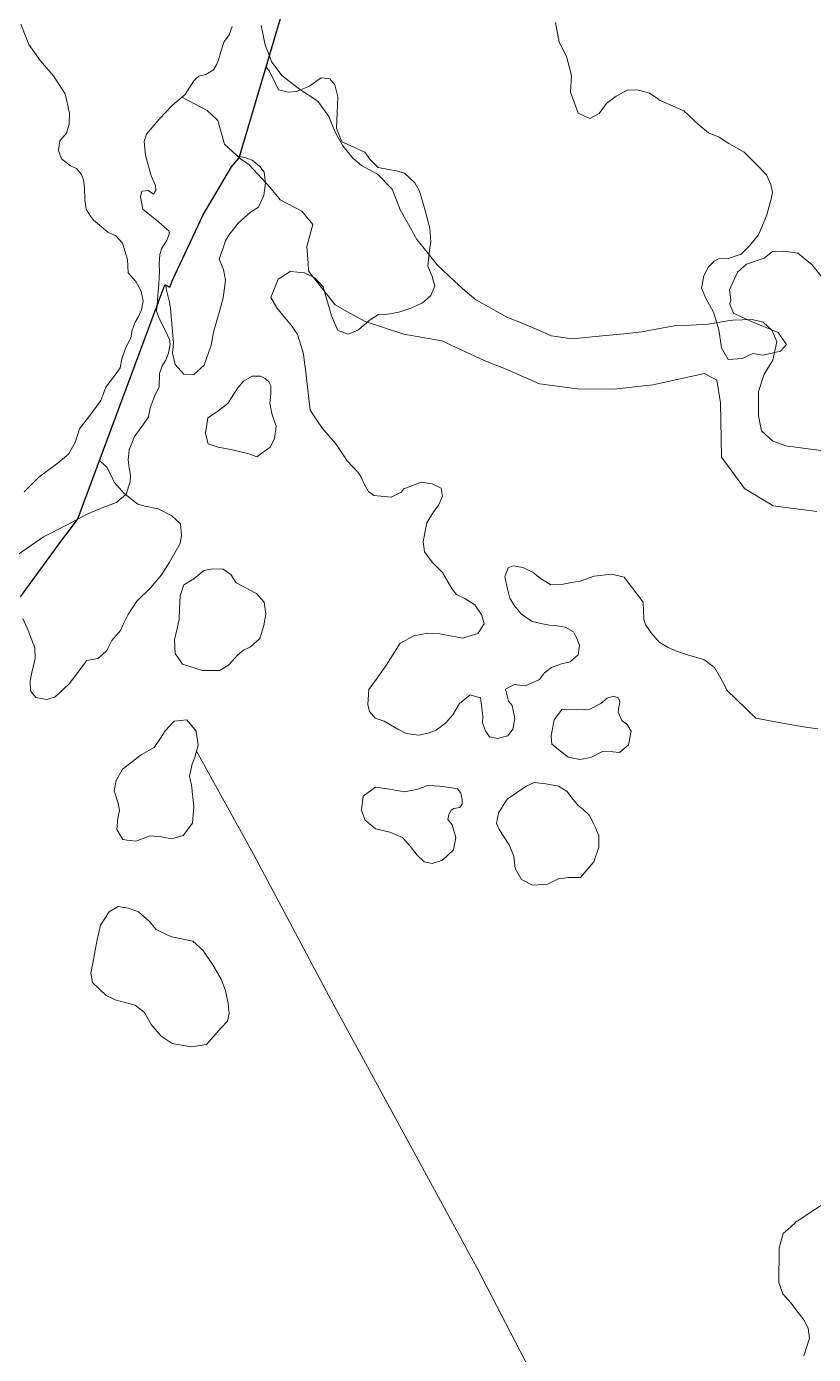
# Model space of a CAD drawing. Header units: metres. Extents: x 4652992 to 4879070, y 2074171 to 2309877.
# Drawn here: x 4653773.4 to 4653831.5, y 2308625.5 to 2308723.4 of the extents above; entities that cross this region are included whole.
import ezdxf

# ---------------------------------------------------------------- set-up
doc = ezdxf.new("R2010")
doc.units = ezdxf.units.M
doc.header["$MEASUREMENT"] = 0
for name, color, linetype, lineweight in [('Level 2', 6, 'Continuous', 0), ('Level 37', 3, 'Continuous', 0), ('Level 40', 1, 'Continuous', 0)]:
    doc.layers.add(name, color=color, linetype=linetype, lineweight=lineweight)
doc.layers.add('Limite', color=38, linetype='Continuous', lineweight=0, plot=False)

msp = doc.modelspace()

# ---------------------------------------------------------------- linework, layer by layer
at = {"layer": 'Level 2', "extrusion": (0.0160250782132836, 0.0308493720234094, 0.9993955738915493), "elevation": 147030.822339, "flags": 128}
msp.add_lwpolyline([(-3065560.238835, -4191499.492338), (-3065560.289918, -4191499.836495), (-3065560.208154, -4191500.471187)], dxfattribs=at)
at = {"layer": 'Level 2', "extrusion": (-0.2101730280567329, 0.1521101230345204, 0.9657586700350596), "elevation": -625731.465941, "flags": 128}
msp.add_lwpolyline([(-4598790.450598, 2333996.610096), (-4598789.835148, 2333996.790273), (-4598789.487452, 2333996.790273)], dxfattribs=at)
at = {"layer": 'Level 2', "extrusion": (0.0077146386860835, 0.0336615611657864, 0.9994035139270953), "elevation": 114848.371985, "flags": 128}
msp.add_lwpolyline([(-4020434.667356, -3287985.470013), (-4020434.687741, -3287985.915194), (-4020434.757787, -3287986.643644)], dxfattribs=at)
at = {"layer": 'Level 2', "elevation": 1231.386337, "flags": 128}
for points in [[(4653787.970607, 2308722.150171), (4653787.739657, 2308721.456243), (4653787.62044, 2308721.027082)], [(4653787.466707, 2308720.630958), (4653787.23256, 2308720.20832), (4653786.648828, 2308719.859027), (4653786.138528, 2308719.740111), (4653786.138522, 2308719.740105)]]:
    msp.add_lwpolyline(points, dxfattribs=at)
at = {"layer": 'Level 2', "extrusion": (0.0159032861425418, 0.0309369103794691, 0.9993948134076148), "elevation": 146666.128677, "flags": 128}
msp.add_lwpolyline([(-3083428.999874, -4178384.449567), (-3083428.977438, -4178384.594557), (-3083429.020201, -4178384.874447)], dxfattribs=at)
msp.add_lwpolyline([(-3083428.999874, -4178384.449567), (-3083428.977438, -4178384.594557), (-3083429.020201, -4178384.874447)], dxfattribs=at)
at = {"layer": 'Level 2', "extrusion": (0.0124199852755351, 0.0323529551971461, 0.9993993347284993), "elevation": 133724.84443, "flags": 128}
msp.add_lwpolyline([(-3517225.931819, -3820885.979016), (-3517225.956917, -3820886.158154), (-3517225.933373, -3820886.404179)], dxfattribs=at)
msp.add_lwpolyline([(-3517225.931819, -3820885.979016), (-3517225.956917, -3820886.158154), (-3517225.933373, -3820886.404179)], dxfattribs=at)
at = {"layer": 'Level 2', "extrusion": (0.0450830330107524, 0.0014275047976521, 0.9989822232475432), "elevation": 214332.984381, "flags": 128}
msp.add_lwpolyline([(2160279.832745, -4719657.105449), (2160280.025774, -4719657.335066), (2160280.025779, -4719657.335088)], dxfattribs=at)
msp.add_lwpolyline([(2160279.832745, -4719657.105449), (2160280.025774, -4719657.335066), (2160280.025779, -4719657.335088)], dxfattribs=at)
at = {"layer": 'Level 2'}
for points in [[(4653773.252192, 2308689.102424, 1234.3863), (4653774.344414, 2308690.183383, 1234.3863), (4653775.681135, 2308691.176743, 1234.3863), (4653776.522025, 2308691.87469, 1234.3863), (4653777.009916, 2308692.742211, 1234.3863), (4653777.338493, 2308693.749734, 1234.3863), (4653777.851366, 2308694.416346, 1234.3863), (4653778.394288, 2308695.134752, 1234.2863), (4653778.906565, 2308695.837475, 1234.0863), (4653779.291355, 2308696.812864, 1233.9863), (4653779.912214, 2308697.656099, 1233.9863), (4653780.333537, 2308698.258088, 1233.9863), (4653780.456022, 2308698.915437, 1233.9863), (4653780.766892, 2308699.754247, 1233.9863), (4653781.115255, 2308700.462456, 1233.9863), (4653781.234304, 2308701.023992, 1233.9863), (4653781.435293, 2308701.604938, 1233.9863), (4653781.698093, 2308702.019881, 1233.9863), (4653781.90761, 2308702.527059, 1233.6863), (4653782.030123, 2308703.184581, 1233.6863), (4653781.97181, 2308703.535495, 1233.6863), (4653781.876024, 2308703.907518, 1233.5863), (4653781.752413, 2308704.167064, 1233.4863), (4653781.500994, 2308704.611936, 1233.4863), (4653780.93636, 2308705.253662, 1232.5863), (4653780.883668, 2308706.224185, 1232.5863), (4653780.507319, 2308707.437353, 1232.5863), (4653780.014433, 2308707.974556, 1232.5863), (4653779.421135, 2308708.246216, 1232.5863), (4653778.956462, 2308708.632549, 1232.5863), (4653778.384933, 2308709.143078, 1232.5863), (4653778.114814, 2308709.496903, 1232.5863), (4653777.830391, 2308709.944341, 1232.5863), (4653777.729812, 2308710.634031, 1232.5863), (4653777.716008, 2308711.549763, 1232.5863), (4653777.64061, 2308712.110367, 1232.5863), (4653777.479623, 2308712.502364, 1232.5863), (4653777.114187, 2308712.928002, 1232.5863), (4653776.673503, 2308713.134062, 1232.5863), (4653776.017425, 2308713.651225, 1232.5863), (4653775.796494, 2308714.271275, 1232.5863), (4653775.894018, 2308714.990626, 1232.3863), (4653776.384075, 2308715.544255, 1232.3863), (4653776.571439, 2308716.205243, 1232.1863), (4653776.601566, 2308717.027301, 1232.0863), (4653776.284633, 2308718.445978, 1231.4863), (4653775.416417, 2308719.760026, 1231.3863), (4653774.430375, 2308720.890882, 1231.3863), (4653773.602096, 2308722.07236, 1231.3863), (4653773.015625, 2308723.567268, 1231.3863)], [(4653790.7494, 2308723.4855, 1231.7021), (4653791.0315, 2308722.0593, 1231.8777), (4653791.5255, 2308720.7772, 1231.8777), (4653792.2987, 2308719.7639, 1231.8777), (4653793.576, 2308718.7975, 1232.1777), (4653794.9132, 2308717.9121, 1232.4777), (4653795.721, 2308716.7616, 1232.9777), (4653796.195, 2308715.6219, 1232.9777), (4653796.7497, 2308714.6058, 1233.0777), (4653797.494, 2308713.6905, 1233.0777), (4653798.1274, 2308713.1615, 1233.0777), (4653799.3145, 2308712.5331, 1233.2777), (4653800.3411, 2308711.476, 1233.6598), (4653800.3893, 2308711.4264, 1233.6777), (4653800.9404, 2308710.0421, 1233.8592), (4653800.9966, 2308709.9009, 1233.8777), (4653801.6042, 2308708.8081, 1233.9777), (4653802.2117, 2308707.7152, 1234.0777), (4653802.9678, 2308706.7791, 1234.2277), (4653803.7238, 2308705.843, 1234.3777), (4653805.0149, 2308704.6018, 1234.6777), (4653805.7918, 2308703.9354, 1234.7777), (4653806.5687, 2308703.2689, 1234.8777), (4653807.7147, 2308702.6256, 1234.9777), (4653808.8606, 2308701.9823, 1235.0777), (4653810.1114, 2308701.482, 1235.2777), (4653811.1298, 2308701.0438, 1235.3277), (4653812.1482, 2308700.6055, 1235.3777), (4653813.6658, 2308700.3903, 1235.4777), (4653814.9055, 2308700.5053, 1235.5777), (4653816.1451, 2308700.6202, 1235.6777), (4653817.4759, 2308700.7625, 1235.7277), (4653818.8066, 2308700.9047, 1235.7777), (4653819.9955, 2308701.12, 1235.8777), (4653821.1844, 2308701.3352, 1235.9777), (4653822.4318, 2308701.4015, 1236.0277), (4653823.6793, 2308701.4678, 1236.0777), (4653825.291, 2308701.7301, 1236.0777), (4653825.5123, 2308701.7661, 1236.0777), (4653826.9355, 2308701.8214, 1236.0777), (4653827.7645, 2308701.6222, 1236.0777), (4653828.4234, 2308700.9988, 1236.0777), (4653828.7688, 2308700.1601, 1236.0777), (4653828.479, 2308698.8035, 1236.1777), (4653828.2313, 2308698.4121, 1236.1777), (4653827.8337, 2308697.7839, 1236.1777), (4653827.4201, 2308696.4962, 1236.2777), (4653827.4173, 2308694.7227, 1236.3777), (4653827.6339, 2308693.5955, 1236.5777), (4653828.4687, 2308692.8551, 1236.7777), (4653829.4289, 2308692.5048, 1237.0777), (4653831.0825, 2308692.2814, 1237.5277), (4653832.7361, 2308692.058, 1237.9777)], [(4653786.138522, 2308719.740105, 1231.735399), (4653786.6488, 2308719.859, 1231.7174), (4653787.2326, 2308720.2083, 1231.6939), (4653787.466707, 2308720.630958, 1231.677308)], [(4653785.915341, 2308719.539909, 1231.386337), (4653785.772209, 2308719.411517, 1231.386337), (4653785.126586, 2308718.402702, 1231.386337), (4653784.162333, 2308717.576246, 1231.486337), (4653783.23792, 2308716.597485, 1232.086336), (4653782.27868, 2308715.46639, 1232.186337), (4653782.113092, 2308714.921455, 1232.386337), (4653782.202591, 2308713.929938, 1232.386337), (4653782.614242, 2308712.395162, 1232.586336), (4653782.940796, 2308711.694975, 1232.586336), (4653782.963309, 2308711.325273, 1232.586336), (4653782.79063, 2308711.052661, 1232.586336), (4653782.41122, 2308711.305737, 1232.586336), (4653781.947487, 2308711.269827, 1232.586336), (4653781.841212, 2308710.863063, 1232.586336), (4653782.006059, 2308709.949131, 1232.586336), (4653783.170286, 2308709.002305, 1232.586336), (4653783.616113, 2308708.615069, 1232.586336), (4653783.955104, 2308708.308554, 1232.586336), (4653783.946149, 2308708.096977, 1232.586336), (4653783.77, 2308707.642218, 1232.586336), (4653783.419149, 2308707.067513, 1232.586336), (4653783.272449, 2308706.607287, 1232.586336), (4653783.210639, 2308705.948546, 1232.586336), (4653783.248164, 2308705.332319, 1232.586336), (4653783.196209, 2308704.439521, 1232.986337), (4653783.128417, 2308703.605416, 1233.186337), (4653783.060204, 2308702.849329, 1233.486337), (4653783.01769, 2308702.455182, 1233.486337), (4653783.221986, 2308701.891599, 1233.486337), (4653783.682964, 2308700.97446, 1233.586336), (4653783.979148, 2308700.335391, 1233.686337), (4653784.037461, 2308699.984477, 1233.686337), (4653783.914948, 2308699.326955, 1233.686337), (4653783.705431, 2308698.819777, 1233.986337), (4653783.442631, 2308698.404834, 1233.986337), (4653783.241642, 2308697.823888, 1233.986337), (4653783.212906, 2308696.8401, 1233.986337), (4653782.864544, 2308696.131891, 1233.986337), (4653782.553673, 2308695.293081, 1233.986337), (4653782.431189, 2308694.635732, 1233.986337), (4653782.009866, 2308694.033744, 1233.986337), (4653781.389006, 2308693.190508, 1233.986337), (4653781.004216, 2308692.21512, 1234.086336), (4653780.922356, 2308691.466413, 1234.286336), (4653781.009558, 2308690.867608, 1234.386337), (4653781.09417, 2308690.326646, 1234.386337), (4653781.064863, 2308689.837686, 1234.386337), (4653780.772845, 2308688.933895, 1234.386337), (4653780.071708, 2308688.322188, 1234.386337), (4653779.140677, 2308687.969366, 1234.386337), (4653777.967132, 2308687.476061, 1234.386337), (4653776.327268, 2308686.636499, 1234.386337), (4653774.687403, 2308685.796936, 1234.386337), (4653773.479614, 2308684.954531, 1234.386337), (4653772.271825, 2308684.112127, 1234.386337)], [(4653831.706, 2308687.6518, 1237.9777), (4653828.491, 2308688.0861, 1237.0777), (4653828.3091, 2308688.1957, 1237.0518), (4653826.3865, 2308689.3531, 1236.7777), (4653825.2431, 2308690.9132, 1236.6434), (4653824.6842, 2308691.6758, 1236.5777), (4653824.6135, 2308695.6573, 1236.3777), (4653824.3493, 2308697.3367, 1236.0044), (4653823.4297, 2308697.8338, 1235.9777), (4653819.6213, 2308696.992, 1235.7777), (4653816.7444, 2308696.6845, 1235.6777), (4653814.0341, 2308696.6893, 1235.4777), (4653811.2751, 2308697.0805, 1235.3777), (4653808.6844, 2308698.1954, 1235.2777), (4653807.1891, 2308698.7934, 1235.0777), (4653804.0717, 2308700.2305, 1234.8777), (4653801.2564, 2308700.7291, 1234.6777), (4653798.4001, 2308701.6683, 1234.3777), (4653797.1028, 2308702.3848, 1234.2017), (4653796.1891, 2308702.8893, 1234.0777), (4653794.2388, 2308705.3769, 1233.8777), (4653794.1981, 2308705.959, 1233.6777), (4653794.1117, 2308707.1988, 1233.2516), (4653794.545, 2308708.8077, 1233.0777), (4653793.745, 2308709.7966, 1233.0777), (4653792.1267, 2308710.623, 1233.0777), (4653791.4028, 2308711.5308, 1232.9777), (4653789.8624, 2308713.2206, 1232.4653), (4653789.2105, 2308713.6523, 1232.1777), (4653788.0419, 2308714.7375, 1231.8777), (4653787.5339, 2308716.4732, 1231.8777), (4653787.4826, 2308716.5225, 1231.8777), (4653786.7543, 2308717.2218, 1231.8777), (4653784.8766, 2308718.1884, 1231.805), (4653785.1266, 2308718.4027, 1231.7936), (4653785.7722, 2308719.4115, 1231.7524), (4653785.915341, 2308719.539909, 1231.745757)]]:
    msp.add_polyline3d(points, dxfattribs=at)
at = {"layer": 'Level 37'}
msp.add_polyline3d([(4653830.443826, 2308589.984972, 1257.52229), (4653825.386363, 2308597.727599, 1257.2), (4653813.026401, 2308619.60919, 1256.5), (4653806.656889, 2308631.881559, 1253.1), (4653795.733136, 2308651.959621, 1248.2), (4653790.165729, 2308662.392999, 1243.5), (4653785.969062, 2308669.993972, 1242.267899)], dxfattribs=at)
at = {"layer": 'Level 40', "color": 3, "flags": 128}
for points, elevation in [([(4653791.553543, 2308694.791597), (4653791.845816, 2308693.952572), (4653791.728421, 2308693.021252), (4653791.390498, 2308692.411095), (4653790.415999, 2308691.694614), (4653789.839993, 2308691.913464), (4653788.495093, 2308692.218708), (4653787.573692, 2308692.389421), (4653786.835082, 2308692.638399), (4653786.641134, 2308693.403176), (4653786.798956, 2308694.551279), (4653787.441909, 2308694.992784), (4653788.287831, 2308695.620925), (4653788.69006, 2308696.2752), (4653789.007802, 2308696.776939), (4653789.433935, 2308697.258587), (4653790.066758, 2308697.645874), (4653790.683113, 2308697.64379), (4653791.042304, 2308697.465117), (4653791.32711, 2308697.188108), (4653791.449327, 2308696.941223), (4653791.456784, 2308696.379239), (4653791.410045, 2308695.827291), (4653791.379763, 2308695.664719), (4653791.40368, 2308695.492104), (4653791.553543, 2308694.791597)], 1241.646457), ([(4653790.383904, 2308681.615433), (4653790.964194, 2308680.984592), (4653791.088211, 2308680.089378), (4653790.93118, 2308679.246216), (4653790.640787, 2308678.311444), (4653789.942579, 2308677.684812), (4653789.430072, 2308677.430838), (4653789.019514, 2308677.099823), (4653788.356554, 2308676.35033), (4653787.700196, 2308675.948529), (4653786.421633, 2308675.952757), (4653784.935298, 2308676.402558), (4653784.386411, 2308677.202093), (4653784.339592, 2308678.199383), (4653784.552889, 2308679.032165), (4653784.678555, 2308679.706712), (4653784.712741, 2308680.514501), (4653784.767871, 2308681.434699), (4653785.037369, 2308682.25702), (4653785.760396, 2308682.704565), (4653786.514826, 2308683.320729), (4653787.175011, 2308683.431016), (4653787.92667, 2308683.408059), (4653788.492619, 2308683.012474), (4653788.904273, 2308682.41288), (4653790.383904, 2308681.615433)], 1242.646457), ([(4653817.33142, 2308672.265641), (4653817.721067, 2308671.971225), (4653818.017056, 2308671.471923), (4653817.827253, 2308670.45145), (4653817.170357, 2308669.906411), (4653816.67705, 2308669.942232), (4653815.905239, 2308669.974083), (4653815.043504, 2308669.522537), (4653814.241708, 2308669.393254), (4653813.38246, 2308669.552422), (4653812.169783, 2308670.499365), (4653812.118593, 2308671.120022), (4653812.338428, 2308672.30163), (4653812.927918, 2308673.08138), (4653814.085626, 2308673.033594), (4653814.98481, 2308673.089256), (4653815.782829, 2308673.497005), (4653816.248646, 2308673.910731), (4653816.718209, 2308674.045973), (4653817.08412, 2308673.922631), (4653817.195271, 2308673.624254), (4653817.095373, 2308673.087184), (4653817.055413, 2308672.872354), (4653817.33142, 2308672.265641)], 1249.546457), ([(4653785.771543, 2308665.923195), (4653785.674068, 2308664.696604), (4653784.978823, 2308663.777236), (4653784.14826, 2308663.538015), (4653783.388468, 2308663.678743), (4653782.553561, 2308663.767875), (4653781.497637, 2308663.373856), (4653780.85267, 2308663.427805), (4653780.536084, 2308663.486442), (4653780.084214, 2308664.225247), (4653780.174276, 2308665.060198), (4653780.28046, 2308665.630115), (4653780.184898, 2308666.171885), (4653779.895065, 2308667.077174), (4653780.036643, 2308667.837037), (4653780.518387, 2308668.664892), (4653781.893983, 2308669.720189), (4653782.846815, 2308670.264235), (4653783.30493, 2308670.965411), (4653783.66434, 2308671.488354), (4653784.324172, 2308672.217645), (4653785.257707, 2308672.306722), (4653785.951013, 2308671.457789), (4653786.090657, 2308670.4494), (4653785.874019, 2308669.637996), (4653785.617654, 2308668.964946), (4653785.546886, 2308668.585031), (4653785.464323, 2308668.141793), (4653785.531975, 2308667.801737), (4653785.611423, 2308667.525001), (4653785.771543, 2308665.923195)], 1244.646457), ([(4653804.507123, 2308664.958883), (4653804.82317, 2308664.56685), (4653805.092948, 2308663.627559), (4653804.922962, 2308662.714127), (4653804.118311, 2308661.97382), (4653803.349926, 2308661.727048), (4653802.758982, 2308661.836504), (4653802.238042, 2308662.32209), (4653801.747107, 2308662.96887), (4653801.148732, 2308663.635546), (4653800.221742, 2308664.029584), (4653799.157302, 2308664.28233), (4653798.387769, 2308664.925123), (4653798.131745, 2308665.639545), (4653798.26807, 2308666.670362), (4653799.170197, 2308667.336984), (4653800.200892, 2308667.201647), (4653801.275302, 2308667.002632), (4653802.194828, 2308667.16579), (4653803.026907, 2308667.456303), (4653803.906419, 2308667.404548), (4653804.61477, 2308667.328917), (4653805.205681, 2308667.21946), (4653805.434282, 2308666.954797), (4653805.56917, 2308666.485171), (4653805.552899, 2308666.099122), (4653805.395466, 2308665.850381), (4653804.935711, 2308665.768799), (4653804.744554, 2308665.637464), (4653804.660836, 2308665.486227), (4653804.577118, 2308665.33499), (4653804.507123, 2308664.958883)], 1249.346457), ([(4653815.246225, 2308664.664586), (4653815.367116, 2308664.420399), (4653815.632579, 2308663.76129), (4653815.643799, 2308662.927471), (4653815.273643, 2308661.831576), (4653814.284045, 2308660.684037), (4653813.396641, 2308660.682048), (4653812.660041, 2308660.596674), (4653811.863601, 2308660.189662), (4653810.741856, 2308660.120166), (4653809.934215, 2308660.547028), (4653809.474336, 2308661.3531), (4653809.365945, 2308662.260418), (4653809.023235, 2308663.100223), (4653808.29168, 2308664.233846), (4653808.093533, 2308664.658702), (4653808.243144, 2308665.462739), (4653808.871356, 2308666.455354), (4653809.570572, 2308666.935765), (4653810.269778, 2308667.41617), (4653810.875496, 2308667.692098), (4653811.742919, 2308667.586866), (4653812.653958, 2308667.418108), (4653813.300776, 2308667.021061), (4653813.659702, 2308666.566447), (4653814.105869, 2308665.984776), (4653814.494711, 2308665.690959), (4653814.917203, 2308665.280013), (4653815.246225, 2308664.664586)], 1251.346457)]:
    msp.add_lwpolyline(points, dxfattribs=dict(at, elevation=elevation))
at = {"layer": 'Level 40', "color": 3}
for points in [[(4653831.796816, 2308671.652743, 1255.646457), (4653830.871599, 2308671.768441, 1255.646457), (4653829.061605, 2308672.080618, 1255.246457), (4653827.212655, 2308672.436531, 1253.546457), (4653825.079966, 2308674.484693, 1252.146457), (4653824.880039, 2308674.913235, 1252.146457), (4653824.548095, 2308675.534017, 1252.146457), (4653824.162093, 2308676.16481, 1252.146457), (4653823.377572, 2308676.757571, 1252.146457), (4653822.26243, 2308677.076016, 1252.146457), (4653821.363525, 2308677.354402, 1252.146457), (4653820.744973, 2308677.636777, 1252.146457), (4653820.092472, 2308678.037297, 1252.146457), (4653819.490252, 2308678.708136, 1252.146457), (4653819.094217, 2308679.284847, 1252.146457), (4653818.948371, 2308679.703352, 1252.146457), (4653818.915849, 2308680.971024, 1251.646457), (4653817.517232, 2308682.819749, 1250.946457), (4653816.607006, 2308683.044388, 1250.946457), (4653815.291391, 2308682.896105, 1250.946457), (4653814.27036, 2308682.525229, 1250.946457), (4653813.634571, 2308682.419002, 1250.946457), (4653812.998779, 2308682.312774, 1250.946457), (4653812.092298, 2308682.256694, 1250.946457), (4653811.340686, 2308682.731971, 1250.946457), (4653810.805624, 2308683.167128, 1250.946457), (4653810.033868, 2308683.534127, 1250.946457), (4653809.330087, 2308683.664514, 1250.946457), (4653808.964965, 2308683.50814, 1250.946457), (4653808.715016, 2308682.847932, 1250.246457), (4653808.87783, 2308682.049029, 1249.446457), (4653809.072026, 2308681.28368, 1249.446457), (4653809.415064, 2308680.715173, 1249.446457), (4653809.920807, 2308680.11652, 1249.446457), (4653810.663675, 2308679.586148, 1249.446457), (4653811.358628, 2308679.401294, 1249.446457), (4653812.009437, 2308679.280726, 1249.446457), (4653812.561869, 2308679.234489, 1249.446457), (4653813.158441, 2308679.123969, 1249.446457), (4653813.768883, 2308678.786451, 1249.446457), (4653814.013562, 2308678.292266, 1249.446457), (4653814.204008, 2308677.808124, 1249.446457), (4653814.127065, 2308677.092974, 1249.446457), (4653813.527955, 2308676.586767, 1249.446457), (4653812.880915, 2308676.426088, 1249.446457), (4653812.159452, 2308676.166975, 1249.446457), (4653811.634741, 2308675.759189, 1249.446457), (4653811.262641, 2308675.267015, 1249.446457), (4653810.231309, 2308674.811709, 1248.946457), (4653809.407181, 2308674.908234, 1248.946457), (4653808.751667, 2308674.562846, 1248.646457), (4653808.966668, 2308673.681849, 1248.246457), (4653809.239331, 2308673.353115, 1248.246457), (4653809.445672, 2308672.368922, 1248.246457), (4653809.305543, 2308671.615835, 1248.246457), (4653808.936521, 2308671.127726, 1248.246457), (4653808.177244, 2308670.934494, 1248.246457), (4653807.585595, 2308671.044092, 1248.246457), (4653807.279162, 2308671.490387, 1248.246457), (4653807.056549, 2308672.088094, 1248.246457), (4653807.092855, 2308672.582186, 1248.246457), (4653806.902818, 2308673.952883, 1248.246457), (4653806.891302, 2308673.919037, 1247.646457), (4653806.156818, 2308674.13655, 1247.146457), (4653805.356764, 2308673.517952, 1246.446457), (4653804.862814, 2308672.661466, 1246.446457), (4653804.365119, 2308672.084483, 1246.446457), (4653803.651813, 2308671.547432, 1246.446457), (4653803.0526, 2308671.323835, 1246.446457), (4653802.355613, 2308671.174114, 1246.446457), (4653801.429249, 2308671.289948, 1246.446457), (4653800.822565, 2308671.625397, 1246.446457), (4653799.814771, 2308672.202447, 1246.446457), (4653799.134116, 2308672.440066, 1246.446457), (4653798.719247, 2308672.90728, 1246.446457), (4653798.59396, 2308673.43238, 1246.446457), (4653798.686869, 2308674.530468, 1246.446457), (4653799.288677, 2308675.366973, 1246.446457), (4653799.974479, 2308676.355189, 1246.446457), (4653800.996273, 2308677.95027, 1246.446457), (4653801.989092, 2308678.49123, 1246.446457), (4653803.029495, 2308678.688808, 1246.446457), (4653803.911929, 2308678.636851, 1246.446457), (4653804.289214, 2308678.566957, 1246.446457), (4653804.558703, 2308678.517033, 1246.446457), (4653805.09768, 2308678.417184, 1246.446457), (4653805.582758, 2308678.327321, 1246.446457), (4653806.710855, 2308678.656995, 1248.146457), (4653807.176395, 2308679.379943, 1249.746457), (4653807.017869, 2308680.020268, 1249.746457), (4653806.493525, 2308680.783899, 1249.746457), (4653805.748168, 2308681.255228, 1249.746457), (4653805.133896, 2308681.53565, 1249.746457), (4653804.818042, 2308681.927407, 1249.746457), (4653804.105222, 2308683.170259, 1249.746457), (4653803.356158, 2308683.919962, 1249.746457), (4653802.778154, 2308684.693507, 1249.746457), (4653802.693328, 2308685.431214, 1249.746457), (4653802.813253, 2308686.075442, 1249.746457), (4653802.953165, 2308686.827031, 1249.746457), (4653803.435174, 2308687.6263, 1249.746457), (4653803.803532, 2308688.113403, 1249.746457), (4653804.110821, 2308688.795126, 1248.846457), (4653804.021262, 2308689.368093, 1247.546457), (4653803.336418, 2308689.688178, 1246.846457), (4653802.525369, 2308689.817367, 1246.346457), (4653801.26303, 2308689.326416, 1246.346457), (4653801.051158, 2308689.086886, 1246.346457), (4653800.31404, 2308688.721639, 1246.346457), (4653799.054248, 2308688.843529, 1246.346457), (4653798.663181, 2308689.139015, 1246.346457), (4653798.366158, 2308689.640105, 1246.346457), (4653798.089209, 2308690.248987, 1246.346457), (4653797.869884, 2308690.568406, 1246.346457), (4653797.074005, 2308691.384939, 1246.346457), (4653796.250623, 2308692.652606, 1246.346457), (4653795.243284, 2308693.807717, 1245.446457), (4653794.355201, 2308695.121746, 1244.846457), (4653794.17948, 2308696.626403, 1243.846457), (4653794.003637, 2308698.134581, 1242.846457), (4653793.955866, 2308698.47931, 1242.846457), (4653793.870404, 2308699.222873, 1242.846457), (4653793.802478, 2308699.459374, 1242.846457), (4653793.41881, 2308700.706003, 1242.846457), (4653793.022446, 2308701.283242, 1242.846457), (4653792.341687, 2308702.137082, 1242.846457), (4653791.881132, 2308702.670232, 1242.846457), (4653791.460896, 2308703.419811, 1242.846457), (4653791.993535, 2308704.776459, 1242.846457), (4653792.882196, 2308705.339448, 1242.846457), (4653793.930571, 2308705.257127, 1242.846457), (4653794.702012, 2308704.890284, 1242.846457), (4653795.304758, 2308704.218859, 1242.846457), (4653795.916097, 2308702.090491, 1242.846457), (4653796.384128, 2308700.996199, 1242.846457), (4653797.175742, 2308700.737563, 1242.846457), (4653797.905763, 2308701.050103, 1242.846457), (4653798.706304, 2308701.741397, 1242.846457), (4653799.40234, 2308702.172171, 1242.846457), (4653799.79123, 2308702.156084, 1242.846457), (4653800.88996, 2308702.344309, 1242.846457), (4653801.846479, 2308702.670829, 1242.846457), (4653802.640641, 2308703.027427, 1242.846457), (4653803.248554, 2308703.586449, 1242.846457), (4653803.541846, 2308704.259735, 1242.846457), (4653803.338034, 2308704.969156, 1242.846457), (4653803.036069, 2308705.752729, 1242.846457), (4653803.179663, 2308707.125359, 1242.846457), (4653803.250171, 2308707.504075, 1242.846457), (4653803.164749, 2308708.553443, 1241.346457), (4653802.78689, 2308710.019614, 1241.046457), (4653802.402378, 2308711.268626, 1241.046457), (4653802.069514, 2308711.891141, 1241.046457), (4653801.302852, 2308712.594042, 1241.046457), (4653800.716469, 2308712.758792, 1241.046457), (4653800.11999, 2308712.869332, 1241.046457), (4653799.360833, 2308713.010018, 1241.046457), (4653798.74676, 2308713.628558, 1241.046457), (4653798.393721, 2308714.142638, 1241.046457), (4653797.512273, 2308714.530315, 1241.046457), (4653796.685051, 2308714.907943, 1241.046457), (4653796.304343, 2308715.875793, 1241.046457), (4653796.353696, 2308717.044328, 1241.046457), (4653796.403048, 2308718.212839, 1241.046457), (4653796.174926, 2308719.096288, 1241.046457), (4653795.811812, 2308719.556127, 1241.046457), (4653795.15103, 2308719.622512, 1241.046457), (4653794.771985, 2308719.360848, 1241.546457), (4653794.311906, 2308718.997752, 1241.546457), (4653793.3439, 2308718.616692, 1241.546457), (4653792.717497, 2308718.564643, 1241.546457), (4653792.023075, 2308718.749386, 1241.546457), (4653791.734555, 2308719.307272, 1241.546457), (4653791.333924, 2308720.16616, 1241.546457), (4653791.095845, 2308720.417404, 1241.546457), (4653791.930241, 2308723.23131, 1241.107815), (4653794.745365, 2308732.725004, 1239.627902)], [(4653812.434323, 2308723.70885, 1241.346457), (4653812.724201, 2308722.253874, 1241.346457), (4653813.257356, 2308721.202191, 1241.346457), (4653813.611533, 2308719.7913, 1241.346457), (4653813.552284, 2308718.569112, 1241.346457), (4653814.103105, 2308717.009612, 1241.346457), (4653814.984179, 2308716.6221, 1241.346457), (4653815.671133, 2308716.999279, 1241.346457), (4653816.201777, 2308717.741746, 1241.346457), (4653816.918962, 2308718.281467, 1241.346457), (4653817.788651, 2308718.736862, 1241.346457), (4653818.567596, 2308718.7046, 1241.346457), (4653819.370492, 2308718.499741, 1241.346457), (4653819.872152, 2308718.182556, 1241.346457), (4653820.1671, 2308717.959734, 1241.346457), (4653821.911409, 2308717.193799, 1242.346457), (4653823.005497, 2308716.151213, 1242.346457), (4653823.736984, 2308715.567739, 1242.346457), (4653824.51881, 2308715.254876, 1242.346457), (4653825.216301, 2308714.789678, 1242.346457), (4653826.360919, 2308714.132989, 1242.746457), (4653827.25821, 2308713.239175, 1242.746457), (4653828.013299, 2308712.483637, 1242.746457), (4653828.325452, 2308711.754218, 1242.746457), (4653828.441287, 2308711.173105, 1242.746457), (4653828.35074, 2308710.686201, 1242.746457), (4653828.011118, 2308709.461926, 1242.746457), (4653827.414794, 2308708.061323, 1242.746457), (4653826.756733, 2308707.231811, 1242.746457), (4653826.13891, 2308706.618704, 1242.746457), (4653825.197928, 2308706.303602, 1243.546457), (4653824.454787, 2308706.282567, 1244.046457), (4653824.144437, 2308706.116538, 1244.046457), (4653823.729812, 2308705.690402, 1244.046457), (4653823.383053, 2308705.028137, 1244.046457), (4653823.212227, 2308704.109711, 1244.046457), (4653823.523908, 2308703.381298, 1244.046457), (4653824.107487, 2308702.35031, 1245.246457), (4653824.480268, 2308701.053388, 1245.246457), (4653824.681147, 2308699.732484, 1245.246457), (4653825.188173, 2308698.857148, 1245.246457), (4653826.209597, 2308698.946942, 1245.246457), (4653827.001353, 2308699.302543, 1245.246457), (4653827.702807, 2308699.172561, 1245.246457), (4653828.400462, 2308699.322344, 1245.246457), (4653829.044156, 2308699.482125, 1245.246457), (4653829.468218, 2308699.961659, 1245.246457), (4653828.86587, 2308700.842912, 1244.746457), (4653827.071383, 2308701.596983, 1243.646457), (4653826.1926, 2308701.983489, 1243.646457), (4653825.574057, 2308702.265854, 1243.646457), (4653825.306225, 2308702.930547, 1243.646457), (4653825.36654, 2308703.254855, 1243.646457), (4653825.280989, 2308703.997586, 1243.646457), (4653825.856635, 2308705.288729, 1243.646457), (4653826.527875, 2308705.891189, 1243.646457), (4653827.837725, 2308706.319384, 1243.646457), (4653828.434783, 2308706.823751, 1243.646457), (4653829.275765, 2308706.835631, 1243.646457), (4653830.312862, 2308706.699347, 1243.646457), (4653831.381482, 2308705.830396, 1243.646457), (4653832.194776, 2308704.797763, 1244.346457)], [(4653783.714542, 2308704.341031, 1240.846457), (4653784.004173, 2308704.201549, 1240.826502), (4653784.205186, 2308704.699361, 1240.793174), (4653786.470173, 2308709.520567, 1240.462508), (4653788.541988, 2308713.072113, 1240.207269), (4653789.115116, 2308713.737616, 1240.152748), (4653789.143927, 2308713.834777, 1240.146457), (4653789.536715, 2308713.761986, 1240.146457), (4653790.079309, 2308713.544858, 1240.146457), (4653790.636274, 2308713.091914, 1240.146457), (4653790.967807, 2308712.680744, 1240.146457), (4653791.046293, 2308711.850154, 1240.146457), (4653790.934709, 2308710.938195, 1240.146457), (4653790.541322, 2308710.078442, 1240.146457), (4653789.950104, 2308709.72167, 1240.146457), (4653789.038957, 2308708.899546, 1240.146457), (4653788.353239, 2308708.035629, 1240.146457), (4653788.100167, 2308707.616172, 1240.146457), (4653787.959818, 2308707.175824, 1240.146457), (4653787.638327, 2308706.249564, 1240.346457), (4653787.96317, 2308705.489981, 1240.346457), (4653788.10847, 2308704.705377, 1240.346457), (4653787.923407, 2308703.399135, 1240.346457), (4653787.730602, 2308702.677155, 1240.346457), (4653787.233789, 2308700.878256, 1239.546457), (4653787.055174, 2308699.919536, 1239.546457), (4653786.545861, 2308698.438635, 1239.546457), (4653785.778287, 2308697.764032, 1239.546457), (4653785.023984, 2308697.787104, 1239.546457), (4653784.395779, 2308698.486952, 1239.546457), (4653784.204457, 2308699.339222, 1239.546457), (4653784.28466, 2308700.082828, 1239.546457), (4653784.054927, 2308702.615997, 1240.846457), (4653783.969908, 2308703.09777, 1240.846457), (4653783.743552, 2308704.07174, 1240.846457), (4653783.714542, 2308704.341031, 1240.846457)], [(4653772.99247, 2308681.371042, 1244.104011), (4653775.954631, 2308685.460321, 1243.389778), (4653776.814259, 2308686.585567, 1243.189483), (4653777.223657, 2308687.130062, 1243.093123), (4653778.818852, 2308691.414147, 1242.4465), (4653779.355085, 2308690.917737, 1242.4465), (4653779.700092, 2308690.272252, 1242.4465), (4653779.907866, 2308689.826658, 1242.4465), (4653780.625478, 2308688.995817, 1242.4465), (4653781.632569, 2308688.203482, 1241.9465), (4653782.184633, 2308688.043011, 1241.9465), (4653783.140958, 2308687.865836, 1241.9465), (4653784.146907, 2308687.330316, 1241.9465), (4653784.794372, 2308686.744822, 1241.9465), (4653784.87267, 2308685.915612, 1241.9465), (4653784.75739, 2308685.296837, 1241.9465), (4653783.978601, 2308683.928049, 1241.9465), (4653783.396153, 2308682.988421, 1241.9465), (4653782.578183, 2308682.034206, 1241.9465), (4653781.58094, 2308681.05498, 1241.9465), (4653780.931709, 2308680.069458, 1241.9465), (4653780.559916, 2308679.323525, 1241.9465), (4653780.363534, 2308678.894294, 1241.9465), (4653779.727926, 2308678.151113, 1242.1465), (4653779.356203, 2308677.405325, 1242.1465), (4653778.7242, 2308676.82412, 1242.1465), (4653777.884322, 2308676.68875, 1242.1465), (4653777.112194, 2308675.667955, 1242.1465), (4653776.571694, 2308674.953385, 1242.1465), (4653775.518287, 2308673.98465, 1242.1465), (4653774.903369, 2308673.807585, 1242.1465), (4653774.115866, 2308673.953459, 1242.1465), (4653773.739255, 2308674.430581, 1242.1465), (4653773.706803, 2308675.19311, 1242.1465), (4653773.843099, 2308675.92437, 1242.1465), (4653774.00419, 2308676.476453, 1242.1465), (4653774.067095, 2308676.813951, 1242.1465), (4653774.05169, 2308677.604501, 1242.6465), (4653773.542962, 2308678.883177, 1243.9465), (4653773.172506, 2308679.782796, 1244.2465)], [(4653787.782047, 2308649.608496, 1250.746457), (4653786.707075, 2308648.37632, 1250.746457), (4653785.567995, 2308648.196919, 1250.746457), (4653784.184826, 2308648.453069, 1250.746457), (4653783.374909, 2308648.993408, 1250.746457), (4653782.623567, 2308649.848186, 1250.746457), (4653782.126996, 2308650.73015, 1250.146457), (4653781.438729, 2308651.27692, 1249.046457), (4653779.961479, 2308651.663211, 1248.146457), (4653779.303031, 2308651.98092, 1248.146457), (4653778.308906, 2308652.948092, 1248.146457), (4653778.174176, 2308653.625589, 1248.146457), (4653778.315205, 2308654.382516, 1248.146457), (4653778.491489, 2308655.328661, 1248.146457), (4653778.632514, 2308656.085566, 1248.146457), (4653778.885117, 2308657.161842, 1247.546457), (4653779.526771, 2308658.153028, 1247.546457), (4653780.188791, 2308658.552774, 1247.546457), (4653780.946047, 2308658.412523, 1247.546457), (4653781.679785, 2308658.14604, 1247.546457), (4653782.469185, 2308657.477481, 1247.546457), (4653783.006171, 2308656.855667, 1247.546457), (4653783.842607, 2308656.439573, 1247.546457), (4653784.146374, 2308656.318018, 1247.546457), (4653785.708154, 2308655.983936, 1248.546457), (4653786.43361, 2308655.327827, 1248.546457), (4653787.254229, 2308654.132332, 1248.546457), (4653787.794929, 2308653.184326, 1248.546457), (4653788.095252, 2308652.346051, 1248.546457), (4653788.309064, 2308651.393342, 1248.546457), (4653788.369007, 2308650.664787, 1248.546457), (4653788.263336, 2308650.097343, 1248.546457), (4653787.782047, 2308649.608496, 1250.746457)], [(4653830.750418, 2308625.436386, 1258.9465), (4653831.165226, 2308626.74005, 1257.2465), (4653831.086808, 2308627.463748, 1256.5465), (4653830.753206, 2308628.087776, 1256.5465), (4653830.345082, 2308628.613149, 1256.5465), (4653829.804288, 2308629.33176, 1256.5465), (4653829.199072, 2308630.00607, 1256.5465), (4653828.905886, 2308630.847492, 1256.5465), (4653828.925825, 2308633.373798, 1256.5465), (4653829.236478, 2308634.440682, 1256.5465), (4653829.772059, 2308634.9037, 1256.5465), (4653830.17879, 2308635.278135, 1256.5465), (4653831.080685, 2308635.898179, 1256.5465), (4653832.488651, 2308636.79504, 1255.7465)]]:
    msp.add_polyline3d(points, dxfattribs=at)
at = {"layer": 'Limite', "color": 5, "linetype": 'Continuous', "lineweight": 30}
msp.add_polyline3d([(4653772.99247, 2308681.371042, 1235.638535), (4653775.954631, 2308685.460321, 1235.842591), (4653776.814259, 2308686.585567, 1235.82983), (4653777.223657, 2308687.130062, 1235.713237), (4653783.64297, 2308704.369886, 1233.771298), (4653783.651462, 2308704.365847, 1233.770734), (4653783.653152, 2308704.370595, 1233.769754), (4653784.004173, 2308704.201549, 1233.804516), (4653784.205186, 2308704.699361, 1233.743991), (4653786.470173, 2308709.520567, 1233.880798), (4653788.541988, 2308713.072113, 1232.836839), (4653789.115116, 2308713.737616, 1232.757576), (4653794.745365, 2308732.725004, 1230.376243)], dxfattribs=at)

doc.saveas('drawing.dxf')
